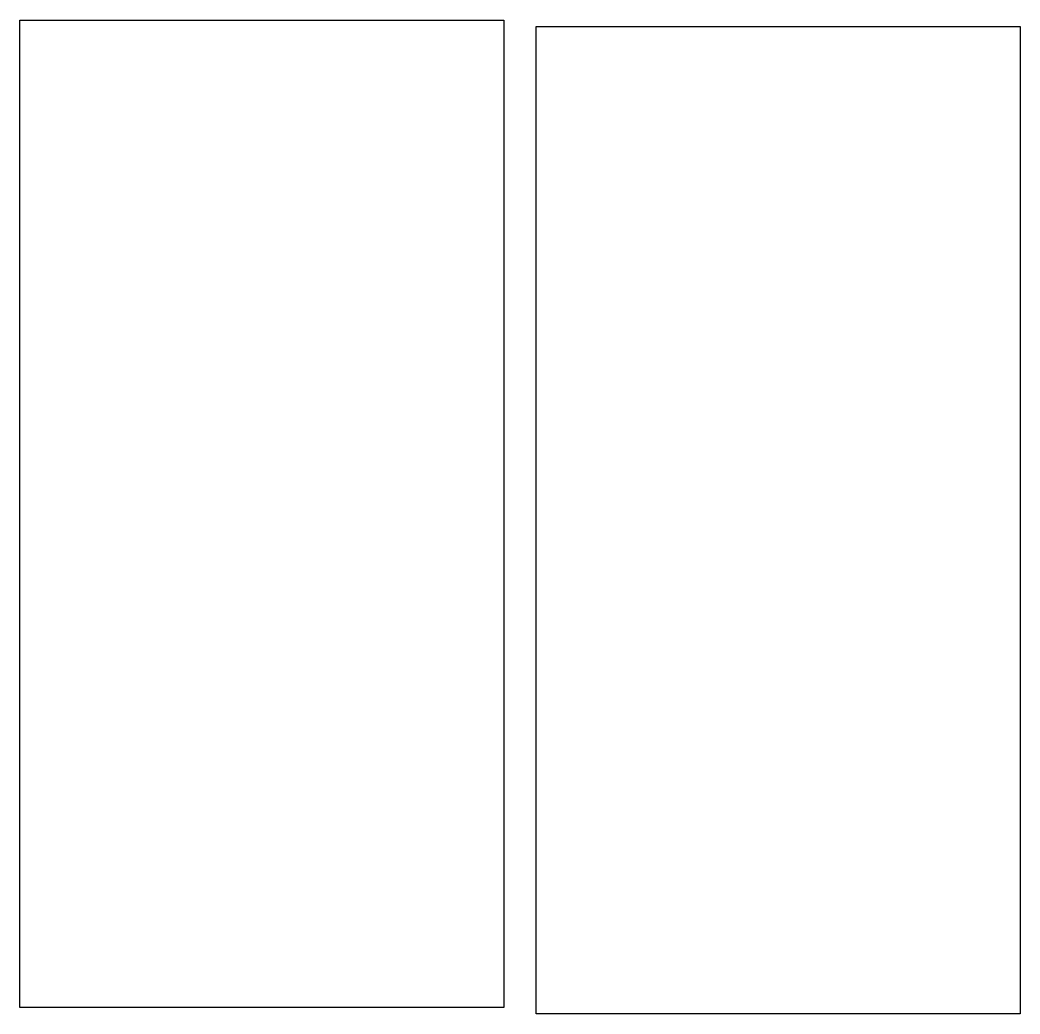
# Model space of a CAD drawing. Header units: millimetres. Extents: x -35 to 120, y -175 to -21.
import ezdxf

# ---------------------------------------------------------------- set-up
doc = ezdxf.new("R2010")
doc.units = ezdxf.units.MM
doc.layers.get('0').update_dxf_attribs({"lineweight": 25, "true_color": 0xffffff})

msp = doc.modelspace()

# ---------------------------------------------------------------- linework, layer by layer
at = {"flags": 128}
for points in [[(-35, -21), (40, -21), (40, -174), (-35, -174), (-35, -21)], [(45, -22), (120, -22), (120, -175), (45, -175), (45, -22)]]:
    msp.add_lwpolyline(points, dxfattribs=at)

doc.saveas('drawing.dxf')
